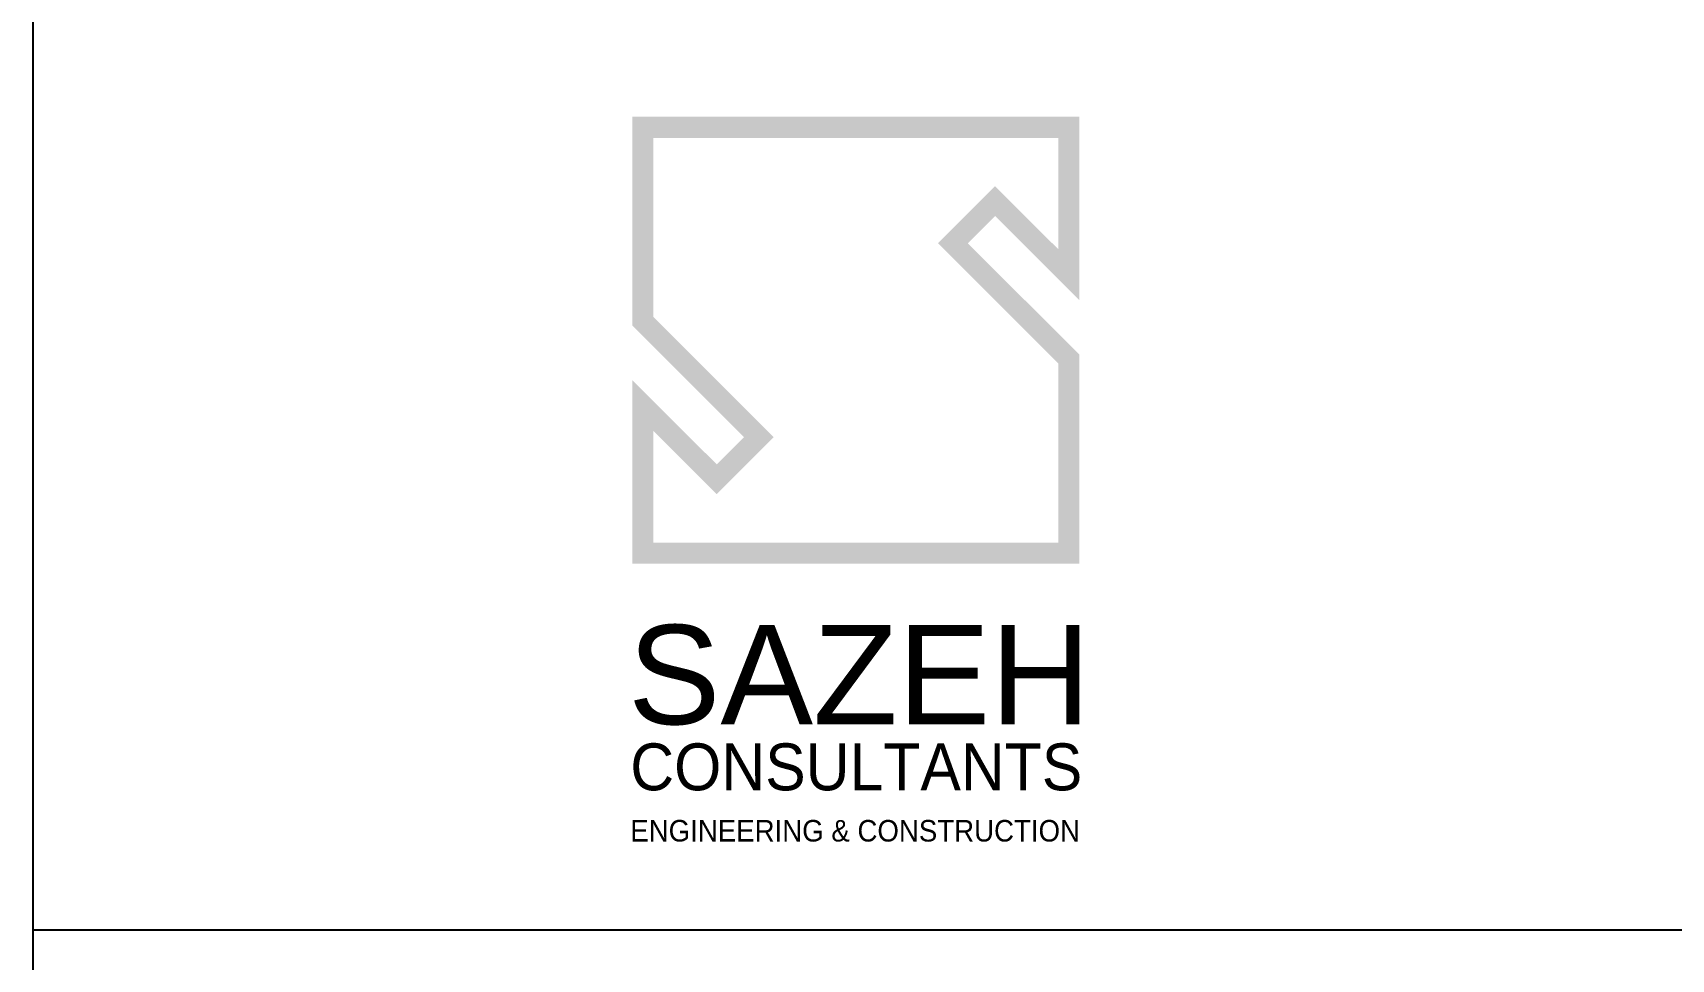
# Model space of a CAD drawing. Header units: inches. Extents: x 212980 to 238967, y -33384 to 2238.
# Drawn here: x 234637 to 235691, y -9128 to -8531 of the extents above; entities that cross this region are included whole.
import ezdxf

# ---------------------------------------------------------------- set-up
doc = ezdxf.new("R2010")
doc.units = ezdxf.units.IN
doc.header["$LTSCALE"] = 15
doc.header["$MEASUREMENT"] = 0
doc.linetypes.add('AUSGEZOGEN', pattern=[0])
doc.layers.add('CADRE', color=5, linetype='Continuous')
doc.layers.add('LOGO', color=10, linetype='AUSGEZOGEN')
doc.styles.add('XBR$0$SAZEH', font='arial.ttf')

# ---------------------------------------------------------------- blocks, each defined once
blk = doc.blocks.new('SAZEH')
at = {"layer": 'LOGO', "color": 84}
for points in [[(-2.612, 5.919), (-2.223, 5.53), (5.644, 5.919), (5.255, 5.53)], [(-2.612, 2.061), (-2.223, 2.223), (-2.612, 5.919), (-2.223, 5.53)], [(5.644, 5.919), (5.255, 5.53), (5.644, 2.529), (5.255, 3.469)], [(4.086, 4.086), (4.086, 4.637), (3.583, 3.583), (3.032, 3.583)], [(5.644, 2.529), (5.255, 3.469), (4.086, 4.086), (4.086, 4.637)], [(3.583, 3.583), (3.032, 3.583), (5.644, 1.522), (5.255, 1.36)], [(-0.551, 0), (0, 0), (-2.612, 2.061), (-2.223, 2.223)], [(5.644, 1.522), (5.255, 1.36), (5.644, -2.337), (5.255, -1.947)], [(-2.612, -2.337), (-2.223, -1.947), (-2.612, 1.054), (-2.223, 0.114)], [(-2.612, 1.054), (-2.223, 0.114), (-1.054, -0.503), (-1.054, -1.054)], [(-0.802, -0.252), (-0.527, -0.527), (-0.551, 0), (0, 0)], [(-1.054, -0.503), (-1.054, -1.054), (-0.802, -0.252), (-0.527, -0.527)], [(5.644, -2.337), (5.255, -1.947), (-2.612, -2.337), (-2.223, -1.947)]]:
    blk.add_trace(points, dxfattribs=at)
at = {"layer": 'LOGO', "color": 84, "style": 'XBR$0$SAZEH'}
blk.add_text('SAZEH', height=1.8339, dxfattribs=at).set_placement((-2.693, -5.304))
for s, height, width, p in [('CONSULTANTS', 0.86724, 0.925377, (-2.65, -6.526)), ('ENGINEERING & CONSTRUCTION', 0.39835, 0.9167, (-2.65, -7.472))]:
    blk.add_text(s, height=height, dxfattribs=dict(at, width=width)).set_placement(p)
blk = doc.blocks.new('KADR')
at = {"layer": 'CADRE'}
for p, q in [((237747.8, -2730.8), (237747.8, -7100.9)), ((237747.8, -5725.7), (242698.5, -5725.7))]:
    blk.add_line(p, q, dxfattribs=at)
at = {"xscale": 44.27257687895221, "yscale": 44.27257687895221, "zscale": 44.27257687895221}
blk.add_blockref('SAZEH', (238353.6, -5322.7), dxfattribs=at)

msp = doc.modelspace()

# ---------------------------------------------------------------- block references
at = {"color": 11, "xscale": 0.7873079009283485, "yscale": 0.7873079009283485, "zscale": 0.7873079009283485}
msp.add_blockref('KADR', (47455.95, -4600.86), dxfattribs=at)

doc.saveas('drawing.dxf')
